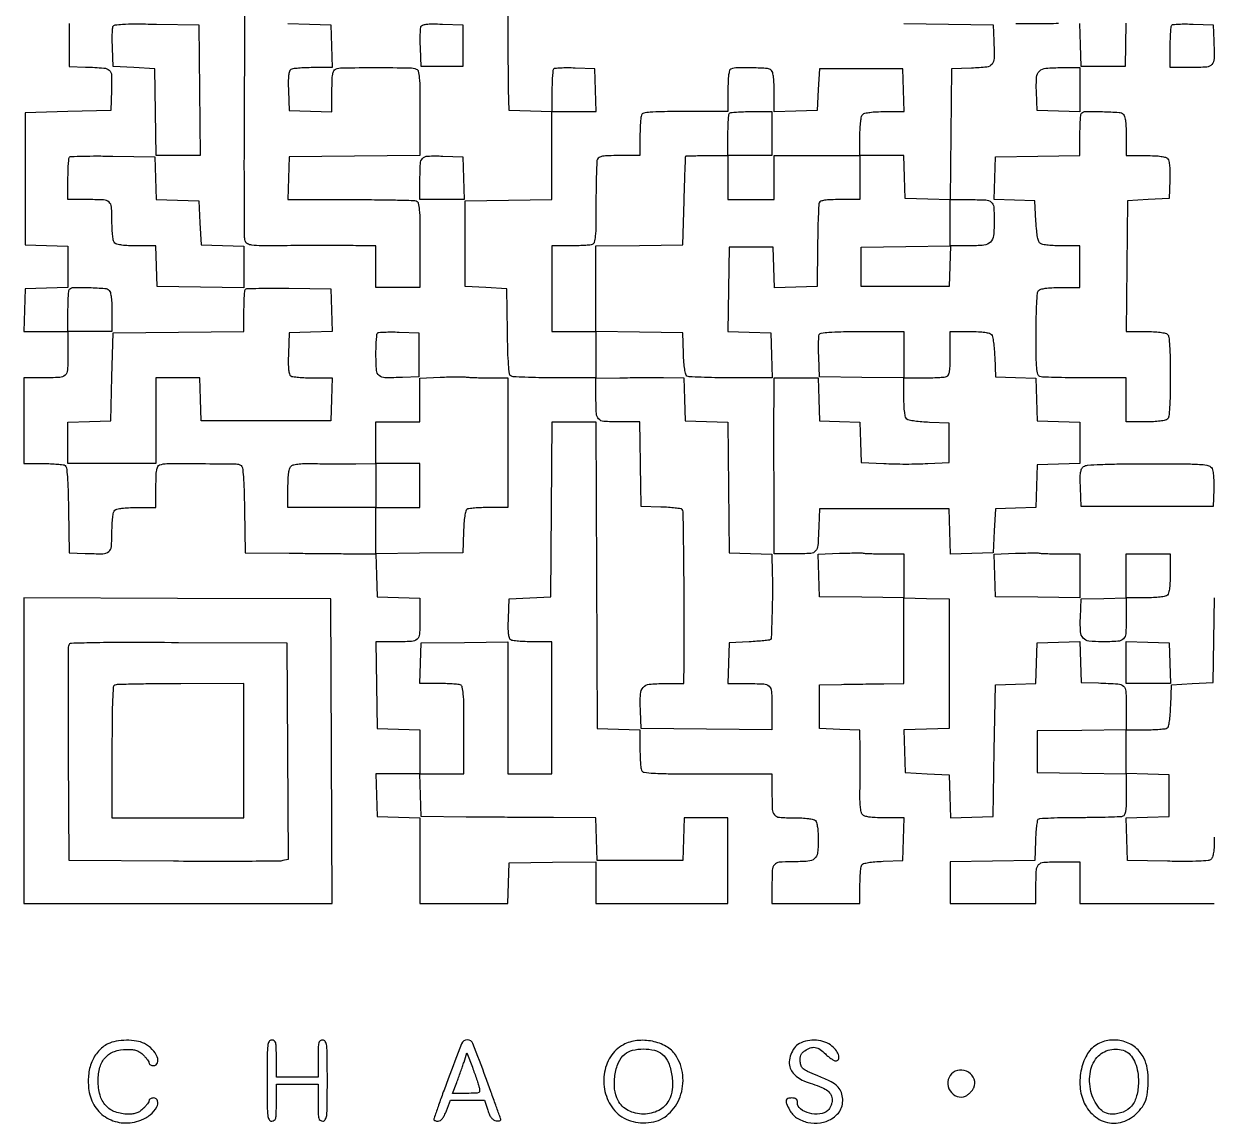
# Model space of a CAD drawing. Extents: x 156 to 936, y 95 to 969.
# Drawn here: x 156 to 670, y 95 to 570 of the extents above; entities that cross this region are included whole.
import ezdxf

# ---------------------------------------------------------------- set-up
doc = ezdxf.new("R2010")
doc.units = 0

msp = doc.modelspace()

# ---------------------------------------------------------------- linework, layer by layer
for points in [[(270, 570.075052), (279.25, 569.787526), (288.5, 569.5), (288.787526, 560.25), (289.075052, 551), (280.787526, 550.984687, 0.009129), (277.519034, 550.918962, 0.01216), (274.554613, 550.732898, 0.009485), (272.106611, 550.472502, 0.110544), (271.206902, 550.149034, 0.187221), (270.610638, 549.340297, 0.039341), (270.278749, 547.5815, 0.027159), (270.135766, 544.914541, 0.008519), (270.206902, 540.914347), (270.5, 532.5), (279.75, 532.212474), (289, 531.924948), (289, 540.855485, -0.006687), (289.062877, 545.556376, -0.034414), (289.311272, 548.148072, -0.069706), (289.782488, 549.652499, -0.192751), (290.581787, 550.393011, -0.089988), (293.432952, 550.932228, -0.001855), (308, 550.986276, -0.001855), (322.567048, 550.932228, -0.089988), (325.418213, 550.393011, -0.248983), (326.288418, 549.393493, -0.03631), (326.720225, 546.642912, -0.01831), (326.948918, 541.729729, -0.002475), (327, 531.408585), (327, 513.031147), (298.75, 512.765573), (270.5, 512.5), (270.212474, 503.25), (269.924948, 494), (296.880687, 494, -0.002102), (307.326008, 493.956087, -0.003215), (316.382827, 493.821697, -0.001138), (324.185141, 493.637981, -0.085354), (325.418213, 493.393011, -0.24904), (326.288503, 492.393178, -0.036273), (326.72025, 489.640441, -0.018295), (326.948927, 484.723448, -0.002472), (327, 474.393011), (327, 456), (317.5, 456), (308, 456), (308, 465), (308, 474), (299.25, 474.095314, 0.002094), (294.629402, 474.12629, 0.00059), (287.420897, 474.135923, 0.000594), (279.272779, 474.127519, 0.000627), (271.267948, 474.099713, -0.001525), (258.52804, 474.078343, -0.026794), (254.40563, 474.305089, -0.106393), (252.457316, 474.951847, -0.202813), (251.491353, 476.254399, -0.058004), (251.274464, 478.023028, -0.000366), (251.188019, 493.996605, -0.001483), (251.156704, 512.255818, -0.000945), (251.223405, 533.5), (251.5, 588.5)], [(535.925523, 570.043446), (555.212762, 569.771723), (574.5, 569.5), (574.800912, 562.520917, -0.012477), (574.937542, 554.988791, -0.170867), (574.02491, 552.45151, -0.198326), (571.777845, 551.237089, -0.017722), (565.240685, 550.788797), (556.5, 550.5), (556.234427, 522.25), (555.968853, 494), (563.902639, 494, -0.010695), (571.318244, 493.84136, -0.161525), (573.695809, 492.938117, -0.205743), (574.776, 490.871488, -0.018954), (575, 484.96444, -0.023894), (574.686864, 478.415575, -0.174987), (573.365792, 475.624127, -0.173797), (570.56117, 474.310105, -0.023502), (563.967504, 474), (556.077866, 474), (555.788933, 465.25), (555.5, 456.5), (536.5, 456.5), (517.5, 456.5), (517.5, 465), (517.5, 473.5), (536.75, 473.771593), (556, 474.043186), (556, 483.985381), (556, 493.927576), (546.25, 494.213788), (536.5, 494.5), (536.212474, 503.75), (535.924948, 513), (526.462474, 513), (517, 513), (517, 503.5), (517, 494), (508.468615, 494, 0.008073), (504.334711, 493.933246, 0.029453), (501.723319, 493.694469, 0.046863), (500.088486, 493.287927, 0.220209), (499.411707, 492.630507, 0.08036), (499.195468, 491.595863, 0.001837), (498.983835, 486.557778, 0.004064), (498.805179, 480.639907, 0.002736), (498.693091, 473.880507), (498.5, 456.5), (489.289473, 456.212997), (480.078945, 455.925993), (479.789473, 464.712997), (479.5, 473.5), (470, 473.5), (460.5, 473.5), (460.227588, 455.287822), (459.955175, 437.075645), (469.227588, 436.787822), (478.5, 436.5), (478.786212, 426.75), (479.072424, 417), (461.286212, 417.015313, -0.004021), (454.382648, 417.076778, -0.006064), (448.369879, 417.251635, -0.002667), (443.259022, 417.489635, -0.129284), (442.292098, 417.798312, -0.195149), (441.75425, 418.552989, -0.020215), (441.326695, 420.737125, -0.020298), (440.991711, 423.707636, -0.009786), (440.792098, 427.532999), (440.5, 436.5), (421.75, 436.772065), (403, 437.044131), (403, 426.926262), (403, 416.808392), (413.25, 417.01945, -0.002339), (417.808897, 417.09199, -0.001545), (423.048352, 417.134653, -0.001555), (428.142118, 417.144549, -0.003015), (432.212474, 417.115253), (440.924948, 417), (441.212474, 407.75), (441.5, 398.5), (450.73449, 398.212679), (459.96898, 397.925359), (460.23449, 369.712679), (460.5, 341.5), (469.75, 341.212474), (479, 340.924948), (479.144302, 332.712474, -0.006315), (479.188665, 323.732395, -0.005312), (479.014449, 314.220618, -0.001272), (478.72361, 304.985385, -0.182303), (478.313171, 304, -0.174973), (477.890326, 303.785719, -0.003412), (475.433514, 303.5, -0.007763), (472.52849, 303.227803, -0.005075), (469.171191, 303), (460.5, 302.5), (460.211067, 293.75), (459.922134, 285), (467.87928, 285, -0.011684), (475.421865, 284.823722, -0.180874), (477.764981, 283.820304, -0.191063), (478.809395, 281.547392, -0.01329), (479, 274.377438), (479, 264.968853), (450.75, 265.234427), (422.5, 265.5), (422.20816, 273.237562, -0.018844), (422.208052, 280.460565, -0.172387), (423.352754, 283.33413, -0.190869), (425.994172, 284.686158, -0.023977), (432.535184, 285), (441, 285), (441.061264, 293.75, 0.002369), (441.112289, 316.285203, 0.002586), (440.944984, 338.170543, 0.000315), (440.66333, 359.116618, 0.195257), (440.20973, 360.19027, 0.163565), (439.610981, 360.487769, 0.006786), (437.205333, 360.785917, 0.01115), (434.301404, 361.04048, 0.007624), (430.994391, 361.205609), (422.5, 361.5), (422.356392, 371, -0.000218), (422.293669, 375.272687, -0.000136), (422.223716, 380.279688, -0.000137), (422.157451, 385.215497, -0.000248), (422.106392, 389.25), (422, 398), (413.106989, 398, -0.014768), (406.349521, 398.199638, -0.195511), (404.14255, 399.252746, -0.175208), (403.170753, 401.599988, -0.01141), (403, 409.081787), (403, 417), (385.25, 417.015313, -0.00409), (378.359008, 417.077624, -0.006156), (372.353735, 417.255038, -0.002746), (367.253193, 417.496678, -0.128991), (366.273353, 417.809897, -0.224357), (365.657029, 418.785498, -0.01105), (365.267063, 422.675066, -0.012194), (364.964479, 428.331725, -0.003561), (364.773353, 437.044584), (364.5, 455.5), (355.5, 456), (346.5, 456.5), (346.5, 475), (346.5, 493.5), (365.25, 493.772065), (384, 494.044131), (384, 512.984539), (384, 531.924948), (374.75, 532.212474), (365.5, 532.5), (365.301866, 541.5, -0.002548), (365.221966, 546.223293, -0.00074), (365.146698, 553.504456, -0.000744), (365.086266, 561.706337, -0.000796), (365.051866, 569.727935), (365, 588.955869)], [(175.5, 570), (175.5, 551.5), (182.5, 551.245668, -0.008693), (190.54987, 550.812948, -0.165246), (192.839465, 549.84864, -0.207486), (193.810624, 547.761311, -0.014846), (193.788514, 541.221282), (193.5, 532.5), (175, 532), (156.5, 531.5), (156.5, 503), (156.5, 474.5), (165.75, 474.212474), (175, 473.924948), (175, 465), (175, 456.075052), (165.75, 455.787526), (156.5, 455.5), (156.212474, 446.25), (155.924948, 437), (165.462474, 437), (175, 437), (175, 427.606989, -0.013298), (174.809647, 420.45107, -0.19079), (173.767356, 418.179831, -0.18106), (171.429085, 417.176663, -0.011759), (163.918213, 417), (156, 417), (156, 398.5), (156, 380), (164.25, 379.984687, -0.008719), (167.499351, 379.921988, -0.011731), (170.43689, 379.744962, -0.008919), (172.86414, 379.497773, -0.112125), (173.726647, 379.190103, -0.224357), (174.342971, 378.214502, -0.01105), (174.732937, 374.324934, -0.012194), (175.035521, 368.668275, -0.003561), (175.226647, 359.955416), (175.5, 341.5), (182.479083, 341.199088, 0.01198), (190.052593, 341.054179, 0.16774), (192.58698, 341.942745, 0.208391), (193.754158, 344.129415, 0.019851), (194, 350.319052, -0.011122), (194.078287, 353.838136, -0.020356), (194.322455, 356.697258, -0.021112), (194.689713, 358.86117, -0.144765), (195.2, 359.8, -0.144849), (196.139671, 360.310542, -0.021091), (198.306878, 360.677711, -0.020332), (201.171507, 360.92177, -0.011084), (204.7, 361), (213, 361), (213, 369.893011, -0.00673), (213.062976, 374.571713, -0.034532), (213.311531, 377.154102, -0.06988), (213.782907, 378.653872, -0.192406), (214.581787, 379.393011, -0.091011), (217.754359, 379.986352, -0.002285), (232.486505, 379.968608, -0.001615), (247.565733, 379.832826, -0.139323), (249.726647, 379.190103, -0.224357), (250.342971, 378.214502, -0.01105), (250.732937, 374.324934, -0.012194), (251.035521, 368.668275, -0.003561), (251.226647, 359.955416), (251.5, 341.5), (270.5, 341.293811, 0.000259), (278.449913, 341.211661, 0.000238), (286.624914, 341.135321, 0.000238), (293.914543, 341.074194, 0.000788), (298.712474, 341.043811), (307.924948, 341), (308.212474, 331.75), (308.5, 322.5), (317.75, 322.212474), (327, 321.924948), (327, 313.069463, -0.014911), (326.799303, 306.341017, -0.196101), (325.74396, 304.139032, -0.17455), (323.393009, 303.170009, -0.011337), (315.896147, 303), (307.955869, 303), (308.227935, 284.25), (308.5, 265.5), (317.75, 265.212474), (327, 264.924948), (327, 255.462474), (327, 246), (317.462474, 246), (307.924948, 246), (308.212474, 236.75), (308.5, 227.5), (317.75, 227.212474), (327, 226.924948), (327, 208.462474), (327, 190), (345.961067, 190), (364.922134, 190), (365.211067, 198.75), (365.5, 207.5), (384.25, 207.772065), (403, 208.044131), (403, 199.022065), (403, 190), (431.5, 190), (460, 190), (460, 208.5), (460, 227), (450.537526, 227), (441.075052, 227), (440.787526, 217.75), (440.5, 208.5), (422, 208.5), (403.5, 208.5), (403.212474, 217.75), (402.924948, 227), (384.712474, 227.083489, -0.000328), (376.333524, 227.127404, -0.000183), (366.121789, 227.191366, -0.000182), (355.787817, 227.263638, -0.000295), (347, 227.333489), (327.5, 227.5), (327.212474, 236.75), (326.924948, 246), (336.462474, 246), (346, 246), (346, 264.893011, 0.002389), (345.949213, 275.521809, 0.017848), (345.721037, 280.561114, 0.035117), (345.291215, 283.38321, 0.25083), (344.418213, 284.393011, 0.068547), (343.399179, 284.631103, 0.007275), (340.963664, 284.821697, 0.008871), (338.042055, 284.955617, 0.007016), (334.87928, 285), (326.922134, 285), (327.211067, 293.75), (327.5, 302.5), (346.25, 302.772065), (365, 303.044131), (365, 274.522065), (365, 246), (374.5, 246), (384, 246), (384, 274.5), (384, 303), (375.75, 303.015313, -0.00917), (372.495888, 303.081041, -0.012203), (369.54359, 303.267102, -0.00954), (367.105717, 303.527533, -0.110402), (366.206902, 303.850966, -0.187221), (365.610638, 304.659703, -0.039341), (365.278749, 306.4185, -0.027159), (365.135766, 309.085459, -0.008519), (365.206902, 313.085653), (365.5, 321.5), (374.5, 322), (383.5, 322.5), (383.762025, 360.25), (384.02405, 398), (393.504887, 398), (402.985724, 398), (403.242862, 331.75), (403.5, 265.5), (412.75, 265.212474), (422, 264.924948), (422, 257.044262, 0.007082), (422.044388, 253.910777, 0.008933), (422.178303, 251.013877, 0.007357), (422.368953, 248.59865, 0.068336), (422.606989, 247.581787, 0.273), (423.7558, 246.66906, 0.020733), (427.864913, 246.269618, 0.01238), (435.102837, 246.047441, 0.001482), (451.106989, 246), (479, 246), (479, 238.081787, 0.010953), (479.162848, 230.648419, 0.166521), (480.090212, 228.284311, 0.202126), (482.206021, 227.214653, 0.017303), (488.406989, 227, -0.0113), (491.882657, 226.921443, -0.02047), (494.716356, 226.676767, -0.021205), (496.865077, 226.309096, -0.144372), (497.8, 225.8, -0.139981), (498.295072, 224.909176, -0.02207), (498.66741, 222.919086, -0.021675), (498.918268, 220.353858, -0.013535), (499, 217.335184, -0.029605), (498.670127, 211.768886, -0.19313), (497.352901, 209.35743, -0.155932), (494.56222, 208.243085, -0.017636), (487.67273, 208, 0.020074), (482.070467, 207.774991, 0.203735), (480.050891, 206.717784, 0.161458), (479.161541, 204.400254, 0.011567), (479, 197.418213), (479, 190), (498, 190), (517, 190), (517.015313, 197.75, -0.009121), (517.07711, 200.806269, -0.012155), (517.251296, 203.57771, -0.009471), (517.494844, 205.866303, -0.110752), (517.797157, 206.706033, -0.192561), (518.533237, 207.236162, -0.02067), (520.63313, 207.666992, -0.020911), (523.460658, 208.005667, -0.010674), (527.031844, 208.206033), (535.5, 208.5), (535.787526, 217.75), (536.075052, 227), (527.659971, 227, -0.009135), (523.60066, 227.074169, -0.028375), (520.875839, 227.329063, -0.042244), (519.047798, 227.765672, -0.140714), (518.037911, 228.45432, -0.126387), (517.52022, 229.550314, -0.022534), (517.190654, 231.810691, -0.020111), (517.009795, 234.846517, -0.009979), (517.012373, 238.70432, 0.002482), (517.074998, 242.702559, 0.001467), (517.112049, 247.475145, 0.001468), (517.121067, 252.239701, 0.00252), (517.096907, 256.211067), (517, 264.922134), (508.25, 265.211067), (499.5, 265.5), (499.5, 275), (499.5, 284.5), (509, 284.643608, -0.000218), (513.272687, 284.706331, -0.000136), (518.279688, 284.776284, -0.000137), (523.215497, 284.842549, -0.000248), (527.25, 284.893608), (536, 285), (536, 303.536212), (536, 322.072424), (545.75, 321.786212), (555.5, 321.5), (555.5, 293.5), (555.5, 265.5), (545.712959, 265.213341), (535.925919, 264.926682), (536.212959, 255.713341), (536.5, 246.5), (546, 246), (555.5, 245.5), (555.788016, 236.212977), (556.076031, 226.925954), (565.288016, 227.212977), (574.5, 227.5), (575, 256), (575.5, 284.5), (584.211627, 284.788373), (592.923254, 285.076746), (593.211627, 293.788373), (593.5, 302.5), (602.710527, 302.787003), (611.921055, 303.074007), (612.210527, 294.287003), (612.5, 285.5), (620, 285.24697, -0.00864), (628.396618, 284.818338, -0.167019), (630.764501, 283.819259, -0.199542), (631.812001, 281.632015, -0.013182), (632, 274.502541), (632, 265.043186), (612.75, 264.771593), (593.5, 264.5), (593.5, 255.5), (593.5, 246.5), (612.75, 246.228407), (632, 245.956814), (632, 237.085396, -0.007083), (631.935807, 232.554361, -0.032145), (631.691749, 229.926298, -0.059769), (631.248024, 228.361207, -0.204983), (630.506166, 227.64074, -0.081706), (629.391267, 227.410838, -0.002225), (624.40274, 227.231881, -0.004554), (618.519883, 227.100667, -0.0031), (611.826267, 227.053852, 0.004215), (605.182972, 226.992569, 0.006566), (599.460743, 226.816346, 0.002406), (594.566797, 226.577675, 0.185033), (593.864492, 226.264492, 0.161389), (593.545252, 225.628768, 0.007609), (593.230169, 223.221419, 0.011873), (592.963526, 220.305251, 0.008199), (592.794391, 216.994391), (592.5, 208.5), (574.25, 208.227441), (556, 207.954883), (556, 198.977441), (556, 190), (574.5, 190), (593, 190), (593, 197.418213, -0.01257), (593.178205, 204.50542, -0.179949), (594.159562, 206.785965, -0.190034), (596.370658, 207.807402, -0.014293), (603.106989, 208), (612, 208), (612, 199), (612, 190), (641, 190), (670, 190)], [(602.711709, 569.993861, -0.001589), (598.518206, 569.951737, -0.000932), (593.499775, 569.926629, -0.000932), (588.481268, 569.920232, -0.001589), (584.287526, 569.936029)], [(670, 218.622445, -0.009512), (669.925259, 214.694117, -0.026507), (669.674557, 211.948271, -0.036628), (669.259343, 210.067419, -0.14796), (668.618471, 209.098322, -0.151969), (667.323087, 208.56419, -0.010742), (663.372241, 208.295194, -0.01151), (657.824314, 208.16492, -0.00406), (649.868471, 208.225877), (632.5, 208.5), (632.212977, 217.711984), (631.925954, 226.923969), (641.212977, 227.211984), (650.5, 227.5), (650.5, 236.5), (650.5, 245.5), (641.25, 245.787526), (632, 246.075052), (632, 255.537526), (632, 265), (640.25, 265.015313, 0.008591), (643.498009, 265.077158, 0.011595), (646.431384, 265.251635, 0.008743), (648.855762, 265.495093, 0.112618), (649.707902, 265.798312, 0.195149), (650.24575, 266.552989, 0.020215), (650.673305, 268.737125, 0.020298), (651.008289, 271.707636, 0.009786), (651.207902, 275.532999), (651.5, 284.5), (660.5, 285), (669.5, 285.5), (669.772559, 303.75), (670.045117, 322)]]:
    msp.add_lwpolyline(points, format="xyb")
for points in [[(231.765573, 541.25), (232.031147, 513), (222.537639, 513), (213.044131, 513), (212.772065, 531.75), (212.5, 550.5), (203.5, 551), (194.5, 551.5), (194.205027, 559.411609, -0.006678), (194.130183, 562.541021, -0.008767), (194.150121, 565.398988, -0.006722), (194.240504, 567.779383, -0.078916), (194.432332, 568.684256, -0.271496), (195.329852, 569.401442, -0.021534), (198.482268, 569.72062, -0.015363), (203.664758, 569.861208, -0.002829), (213.227305, 569.772646), (231.5, 569.5)], [(345.5, 560.5), (345.5, 551.5), (336.5, 551.5), (327.5, 551.5), (327.205027, 559.411609, -0.006757), (327.130652, 562.542211, -0.008847), (327.151984, 565.403842, -0.006825), (327.2445, 567.787219, -0.078651), (327.438673, 568.700781, -0.222283), (328.127059, 569.364206, -0.05328), (329.715903, 569.724548, -0.030281), (332.338027, 569.871594, -0.007113), (336.733647, 569.789171), (345.5, 569.5)], [(669.800912, 562.520917, -0.012322), (669.941866, 554.88044, -0.176722), (669.009281, 552.372662, -0.202101), (666.732324, 551.227183, -0.01682), (659.980948, 551), (651, 551), (651, 559.833333, -0.007416), (651.050964, 563.269043, -0.010972), (651.206402, 566.278277, -0.006396), (651.422807, 568.77838, -0.173269), (651.702644, 569.369311, -0.179987), (652.290922, 569.638564, -0.007016), (654.709672, 569.781547, -0.011703), (657.626528, 569.84459, -0.007913), (660.952644, 569.785977), (669.5, 569.5)], [(461.25, 550.337719, 0.236055), (460.668333, 549.679382, 0.032039), (460.299188, 547.819848, 0.024717), (460.067874, 545.021966, 0.008266), (460, 540.916667), (460, 532), (441.606989, 532, 0.002472), (431.276552, 531.948927, 0.018295), (426.359559, 531.72025, 0.036273), (423.606822, 531.288503, 0.24904), (422.606989, 530.418213, 0.06844), (422.368926, 529.400281, 0.007317), (422.178303, 526.9751, 0.008902), (422.044385, 524.066073, 0.00705), (422, 520.918213), (422, 513), (413.106989, 513, 0.00673), (408.428287, 512.937024, 0.034532), (405.845898, 512.688469, 0.06988), (404.346128, 512.217093, 0.192406), (403.606989, 511.418213, 0.081332), (403.364262, 510.245528, 0.00242), (403.178303, 505.215903, 0.004765), (403.044051, 499.272999, 0.003264), (403, 492.525201, -0.002672), (402.948251, 482.840136, -0.019343), (402.718391, 478.18787, -0.038952), (402.282401, 475.584226, -0.244878), (401.418213, 474.606989, -0.06844), (400.400281, 474.368926, -0.007317), (397.9751, 474.178303, -0.008902), (395.066073, 474.044385, -0.00705), (391.918213, 474), (384, 474), (384, 455.5), (384, 437), (393.5, 437), (403, 437), (403, 455.477935), (403, 473.955869), (421.75, 474.227935), (440.5, 474.5), (441.055984, 493.5, -0.000919), (441.283114, 500.802625, -0.001503), (441.50564, 506.992187, -0.000154), (441.722795, 512.521939, -0.15636), (441.805984, 512.75, -0.223635), (442.005933, 512.851767, -0.000894), (444.586758, 512.926563, -0.004196), (447.535681, 512.981986, -0.0026), (451, 513), (460, 513), (460, 503.5), (460, 494), (470, 494), (480, 494), (480, 503.5), (480, 513), (498.5, 513), (517, 513), (517, 521.3, -0.011084), (517.07823, 524.828493, -0.020332), (517.322289, 527.693122, -0.021091), (517.689458, 529.860329, -0.144849), (518.2, 530.8, -0.145015), (519.141321, 531.311042, -0.021051), (521.315021, 531.678036, -0.020283), (524.190499, 531.921884, -0.01101), (527.737526, 532), (536.075052, 532), (535.787526, 541.25), (535.5, 550.5), (517.5, 550.5), (499.5, 550.5), (499, 541.5), (498.5, 532.5), (489.25, 532.212474), (480, 531.924948), (480, 540.262474, 0.01101), (479.921884, 543.809501, 0.020283), (479.678036, 546.684979, 0.021051), (479.311042, 548.858679, 0.145015), (478.8, 549.8, 0.181731), (477.044002, 550.596555, 0.008923), (470.570872, 550.91059, 0.012563), (464.224413, 550.945534, 0.091229)], [(384.702644, 550.369311, 0.173269), (384.422807, 549.77838, 0.006396), (384.206402, 547.278277, 0.010972), (384.050964, 544.269043, 0.007416), (384, 540.833333), (384, 532), (393.537526, 532), (403.075052, 532), (402.787526, 541.25), (402.5, 550.5), (393.952644, 550.785977, 0.007913), (390.626528, 550.84459, 0.011703), (387.709672, 550.781547, 0.007016), (385.290922, 550.638564, 0.179987)], [(612, 541.462474), (612, 531.924948), (602.75, 532.212474), (593.5, 532.5), (593.203802, 540.479635, -0.024754), (593.2824, 546.820328, -0.188489), (594.515788, 549.478047, -0.172538), (597.288424, 550.722818, -0.02007), (604.19113, 551), (612, 551)], [(479, 522.5), (479, 513), (469.5, 513), (460, 513), (460, 521.833333, -0.007039), (460.048334, 525.266524, -0.010477), (460.195833, 528.267708, -0.005871), (460.400808, 530.76784, -0.174709), (460.666667, 531.333333, -0.174709), (461.23216, 531.599192, -0.005871), (463.732292, 531.804167, -0.010477), (466.733476, 531.951666, -0.007039), (470.166667, 532), (479, 532)], [(630.8, 530.8, -0.144849), (631.310542, 529.860329, -0.021091), (631.677711, 527.693122, -0.020332), (631.92177, 524.828493, -0.011084), (632, 521.3), (632, 513), (640.377555, 513, -0.009406), (644.342652, 512.9254, -0.027148), (647.078343, 512.673265, -0.03848), (648.939147, 512.251072, -0.145524), (649.921326, 511.594796, -0.126804), (650.405224, 510.568167, -0.023545), (650.701133, 508.485252, -0.021342), (650.842502, 505.735348, -0.01153), (650.793771, 502.344796), (650.5, 494.5), (641.5, 494), (632.5, 493.5), (632.234427, 465.25), (631.968853, 437), (640.284427, 437, -0.011053), (643.820611, 436.921818, -0.020312), (646.689743, 436.677846, -0.021074), (648.859644, 436.31075, -0.144918), (649.8, 435.8, -0.169764), (650.377171, 434.602345, -0.01182), (650.714912, 430.822588, -0.012304), (650.935516, 425.428325, -0.004067), (651, 417.5, -0.004067), (650.935516, 409.571675, -0.012304), (650.714912, 404.177412, -0.01182), (650.377171, 400.397655, -0.169764), (649.8, 399.2, -0.144849), (648.860329, 398.689458, -0.021091), (646.693122, 398.322289, -0.020332), (643.828493, 398.07823, -0.011084), (640.3, 398), (632, 398), (632, 407.5), (632, 417), (614.081787, 417, -0.003083), (607.103859, 417.04302, -0.004533), (600.973064, 417.174211, -0.002202), (595.772716, 417.355591, -0.081968), (594.61809, 417.593058, -0.249867), (593.776175, 418.56334, -0.035167), (593.354008, 421.270994, -0.018507), (593.127687, 426.046433, -0.002678), (593.079045, 435.792097, -0.004474), (593.149294, 443.334303, -0.009781), (593.367812, 449.108955, -0.006921), (593.682627, 453.521389, -0.153093), (594.165187, 454.699038, -0.15625), (595.086546, 455.287106, -0.030355), (597.045807, 455.678957, -0.024274), (599.826853, 455.924787, -0.009907), (603.622445, 456), (612, 456), (612, 465), (612, 474), (604.25, 474.015313, -0.011197), (601.172568, 474.090323, -0.014181), (598.335938, 474.303824, -0.012226), (595.992877, 474.605231, -0.102852), (595, 474.975975, -0.163338), (594.26927, 475.871102, -0.039565), (593.730792, 477.731653, -0.027446), (593.31272, 480.540551, -0.009013), (593, 484.710662), (592.5, 493.5), (583.712997, 493.789473), (574.925993, 494.078945), (575.212997, 503.289473), (575.5, 512.5), (593.75, 512.772559), (612, 513.045117), (612, 521.855892, -0.007057), (612.048335, 525.280434, -0.0105), (612.195833, 528.274335, -0.005896), (612.400825, 530.768071, -0.174641), (612.666667, 531.333333, -0.198122), (614.482791, 532.088833, -0.008111), (621.70607, 531.993615, -0.008491), (628.897038, 531.659831, -0.182495)], [(212.787036, 503.287036), (213.074071, 494.074071), (222.287036, 493.787036), (231.5, 493.5), (232, 484), (232.5, 474.5), (241.75, 474.212474), (251, 473.924948), (251, 464.940409), (251, 455.955869), (232.25, 456.227935), (213.5, 456.5), (213.211067, 465.25), (212.922134, 474), (204.661067, 474, -0.011162), (201.1518, 474.078348, -0.020382), (198.298426, 474.32263, -0.021133), (196.13795, 474.68998, -0.144676), (195.2, 475.2, -0.144372), (194.690904, 476.134923, -0.021205), (194.323233, 478.283644, -0.02047), (194.078557, 481.117343, -0.0113), (194, 484.593011, 0.017303), (193.785347, 490.793979, 0.202126), (192.715689, 492.909788, 0.166521), (190.351581, 493.837152, 0.010953), (182.918213, 494), (175, 494), (175, 502.833333, -0.007268), (175.049929, 506.268052, -0.010778), (175.202246, 509.274121, -0.006189), (175.414153, 511.774183, -0.173835), (175.688496, 512.355163, -0.19128), (176.321579, 512.628369, -0.001798), (181.480314, 512.761564, -0.0057), (187.465536, 512.826322, -0.003617), (194.438496, 512.77183), (212.5, 512.5)], [(345.787526, 503.25), (346.075052, 494), (336.537526, 494), (327, 494), (327, 501.918213, -0.010963), (327.165664, 509.472899, -0.175128), (328.124796, 511.802332, -0.203843), (330.29455, 512.800818, -0.015597), (336.87125, 512.787164), (345.5, 512.5)], [(192.8, 454.8, -0.144849), (193.310542, 453.860329, -0.021091), (193.677711, 451.693122, -0.020332), (193.92177, 448.828493, -0.011084), (194, 445.3), (194, 437), (184.5, 437), (175, 437), (175, 445.833333, -0.007039), (175.048334, 449.266524, -0.010477), (175.195833, 452.267708, -0.005871), (175.400808, 454.76784, -0.174709), (175.666667, 455.333333, -0.197627), (177.45253, 456.078242, -0.009016), (184.204595, 455.989878, -0.00945), (190.92503, 455.653458, -0.181061)], [(288.787023, 446.288016), (289.074046, 437.076031), (279.787023, 436.788016), (270.5, 436.5), (270.208654, 427.58457, 0.007874), (270.136581, 423.325344, 0.025891), (270.278743, 420.518036, 0.03736), (270.608404, 418.675579, 0.190691), (271.208654, 417.849883, 0.110589), (272.107413, 417.52683, 0.009469), (274.555128, 417.266784, 0.012148), (277.519159, 417.080958, 0.009118), (280.787526, 417.015313), (289.075052, 417), (288.787526, 407.75), (288.5, 398.5), (260.5, 398.5), (232.5, 398.5), (232.212474, 407.75), (231.924948, 417), (222.462474, 417), (213, 417), (213, 398.5), (213, 380), (194, 380), (175, 380), (175, 388.962474), (175, 397.924948), (184.25, 398.212474), (193.5, 398.5), (194, 417.5), (194.5, 436.5), (222.75, 436.765573), (251, 437.031147), (251, 445.848907, -0.006766), (251.046352, 449.274229, -0.010115), (251.187864, 452.264313, -0.005498), (251.384247, 454.760335, -0.175748), (251.639536, 455.306202, -0.191531), (252.231147, 455.561171, -0.001556), (257.411157, 455.692407, -0.005288), (263.401189, 455.762145, -0.003343), (270.389536, 455.722869), (288.5, 455.5)], [(536, 427), (536, 417), (544.418213, 417, 0.006641), (547.757628, 417.044357, 0.008515), (550.828225, 417.178303, 0.006804), (553.386579, 417.368566, 0.069754), (554.418213, 417.606989, 0.196891), (555.222504, 418.364137, 0.067576), (555.691745, 419.926179, 0.033028), (555.938279, 422.632466, 0.006203), (556, 427.606989), (556, 437), (564.377555, 437, -0.009913), (568.171204, 436.92478, -0.024242), (570.952749, 436.679019, -0.030268), (572.913227, 436.287489, -0.156365), (573.833879, 435.700164, -0.126595), (574.271826, 434.772011, -0.012295), (574.682026, 432.299919, -0.014976), (575.015093, 429.281363, -0.011302), (575.206324, 425.950164), (575.5, 417.5), (584.212982, 417.211607), (592.925964, 416.923214), (593.212982, 407.711607), (593.5, 398.5), (602.75, 398.212474), (612, 397.924948), (612, 389), (612, 380.075052), (602.75, 379.787526), (593.5, 379.5), (593.212982, 370.288393), (592.925964, 361.076786), (584.212982, 360.788393), (575.5, 360.5), (575, 351), (574.5, 341.5), (565.286659, 341.212959), (556.073318, 340.925919), (555.786659, 350.712959), (555.5, 360.5), (527.5, 360.5), (499.5, 360.5), (499.24697, 353, -0.008402), (498.823931, 344.634665, -0.161469), (497.852847, 342.255381, -0.203902), (495.721799, 341.197358, -0.014636), (488.980948, 341), (480, 341), (479.960961, 349.75, -0.000511), (479.903029, 366.591557, -0.00042), (479.874676, 384.565597, -0.000356), (479.874288, 400.664228, -0.002328), (479.917499, 408.75), (480, 417), (489.462474, 417), (498.924948, 417), (499.212474, 407.75), (499.5, 398.5), (508.211627, 398.211627), (516.923254, 397.923254), (517.211627, 389.211627), (517.5, 380.5), (527.268085, 380, 0.007925), (531.677833, 379.844307, 0.00486), (536.87867, 379.79375, 0.004872), (542.028549, 379.843928, 0.008655), (546.268085, 380), (555.5, 380.5), (555.5, 389), (555.5, 397.5), (547.049836, 397.793676, -0.011302), (543.718637, 397.984907, -0.014976), (540.700081, 398.317974, -0.012295), (538.227989, 398.728174, -0.126595), (537.299836, 399.166121, -0.156243), (536.712808, 400.085825, -0.030306), (536.321173, 402.042754, -0.024283), (536.075291, 404.818002, -0.009953), (536, 408.599886), (536, 416.954883), (517.75, 417.227441), (499.5, 417.5), (499.206869, 425.916411, -0.006125), (499.131923, 429.23728, -0.008183), (499.150171, 432.252242, -0.006003), (499.236697, 434.764851, -0.080166), (499.425484, 435.666411, -0.270692), (500.298995, 436.36656, -0.018794), (503.557648, 436.724415, -0.014885), (508.770128, 436.943611, -0.003065), (517.968615, 437), (536, 437)], [(326.5, 427), (326.5, 417.5), (319.520917, 417.199088, -0.012237), (311.895358, 417.057107, -0.174635), (309.381795, 417.979302, -0.203616), (308.231347, 420.234987, -0.017475), (308, 426.852385, -0.007432), (308.050965, 430.280791, -0.010993), (308.206402, 433.283873, -0.006419), (308.422822, 435.778593, -0.173208), (308.702644, 436.369311, -0.179987), (309.290922, 436.638564, -0.007016), (311.709672, 436.781547, -0.011703), (314.626528, 436.84459, -0.007913), (317.952644, 436.785977), (326.5, 436.5)], [(357.625, 417), (365, 417), (365, 389), (365, 361), (356.75, 360.984687, 0.008591), (353.501991, 360.922842, 0.011595), (350.568616, 360.748365, 0.008743), (348.144238, 360.504907, 0.112618), (347.292098, 360.201688, 0.195149), (346.75425, 359.447011, 0.020215), (346.326695, 357.262875, 0.020298), (345.991711, 354.292364, 0.009786), (345.792098, 350.467001), (345.5, 341.5), (326.75, 341.227935), (308, 340.955869), (308, 350.977935), (308, 361), (289, 361), (270, 361), (270, 369.377555, -0.009118), (270.074186, 373.44514, -0.028987), (270.330524, 376.151611, -0.043883), (270.773344, 377.96035, -0.13844), (271.47458, 378.978903, -0.125079), (272.589189, 379.508902, -0.024523), (274.802749, 379.834299, -0.020936), (277.814653, 380.000288, -0.00977), (281.72458, 379.975462, 0.003165), (285.717686, 379.89735, 0.001862), (290.492533, 379.851957, 0.001862), (295.264977, 379.842131, 0.00318), (299.25, 379.874114), (308, 380), (308, 389), (308, 398), (317.5, 398), (327, 398), (327, 407.461067), (327, 416.922134), (335.75, 417.288168, -0.004605), (339.310767, 417.404286, -0.00501), (342.774219, 417.450594, -0.004717), (345.740042, 417.432544, -0.024447), (347.375, 417.327101, 0.016438), (348.947269, 417.200395, 0.00391), (351.571875, 417.096086, 0.004017), (354.590625, 417.024023, 0.003958)], [(669.043167, 377.919342, -0.087147), (669.431798, 376.736884, -0.015545), (669.694154, 374.416743, -0.016383), (669.82927, 371.647209, -0.014134), (669.793496, 368.734468), (669.5, 361.5), (641, 361.5), (612.5, 361.5), (612.203802, 369.479635, -0.008023), (612.114387, 373.72554, -0.038118), (612.287113, 376.147701, -0.072024), (612.742463, 377.667007, -0.126782), (613.568862, 378.674011, -0.140511), (615.22316, 379.281965, -0.00751), (620.868331, 379.609561, -0.008402), (629.01802, 379.82268, -0.002425), (641.61473, 379.87925, -0.001283), (658.183641, 379.830759, -0.016462), (664.380719, 379.59259, -0.045958), (667.589786, 379.064221, -0.209059)], [(528.081787, 341), (536, 341), (536, 331.501671), (536, 322.003343), (517.75, 322.251671), (499.5, 322.5), (499.212977, 331.711984), (498.925954, 340.923969), (508.212977, 341.245357, -0.003281), (511.867373, 341.347818, -0.004472), (515.16315, 341.389097, -0.002984), (517.925968, 341.382502, -0.050366), (518.831787, 341.283373, 0.041599), (519.710672, 341.171596, 0.003181), (522.098337, 341.083241, 0.004353), (524.951935, 341.02068, 0.003304)], [(604.081787, 341), (612, 341), (612, 331.501671), (612, 322.003343), (593.75, 322.251671), (575.5, 322.5), (575.212977, 331.711984), (574.925954, 340.923969), (584.212977, 341.245357, -0.003281), (587.867373, 341.347818, -0.004472), (591.16315, 341.389097, -0.002984), (593.925968, 341.382502, -0.050366), (594.831787, 341.283373, 0.041599), (595.710672, 341.171596, 0.003181), (598.098337, 341.083241, 0.004353), (600.951935, 341.02068, 0.003304)], [(651, 332.7, -0.011084), (650.92177, 329.171507, -0.020332), (650.677711, 326.306878, -0.021091), (650.310542, 324.139671, -0.144849), (649.8, 323.2, -0.144849), (648.860329, 322.689458, -0.021091), (646.693122, 322.322289, -0.020332), (643.828493, 322.07823, -0.011084), (640.3, 322), (632, 322), (632, 313.116631, -0.01558), (631.793787, 306.500529, -0.188471), (630.741688, 304.235762, -0.178439), (628.405996, 303.22011, -0.013691), (621.44113, 303.013655, -0.029742), (615.86505, 303.33303, -0.185309), (613.376624, 304.638483, -0.167714), (612.263676, 307.354832, -0.023411), (612.203802, 313.520365), (612.5, 321.5), (622.25, 321.786212), (632, 322.072424), (632, 331.536212), (632, 341), (641.5, 341), (651, 341)], [(269.759875, 255.77153), (270.019749, 209.043061), (267.759875, 208.494001, -0.057675), (266.004934, 208.276836, -0.000538), (252.945088, 208.187752, -0.00181), (237.910959, 208.155786, -0.001169), (220.5, 208.222471), (175.5, 208.5), (175.239372, 254.5, -0.000997), (175.174287, 272.225103, -0.001596), (175.197198, 287.357597, -0.000282), (175.267665, 300.72814, -0.090314), (175.461789, 301.759906, -0.301449), (176.45055, 302.464468, -0.003096), (185.402033, 302.70934, -0.005599), (198.68089, 302.841585, -0.001079), (222.722417, 302.759906), (269.5, 302.5)], [(195.25, 284.337719, 0.286605), (194.579791, 283.416621, 0.006896), (194.265434, 277.906228, 0.008864), (194.055066, 269.647433, 0.001935), (194, 255.416667), (194, 227), (222.5, 227), (251, 227), (251, 256), (251, 285), (223.75, 284.921053, 0.001717), (213.21496, 284.854351, 0.002675), (204.1375, 284.717133, 0.000767), (196.247198, 284.543529, 0.090243)], [(192.218183, 129.336917, 0.099187), (188.147043, 126.205484, 0.082908), (185.282959, 121.554615, 0.074204), (183.869769, 115.739411, 0.057839), (184.034429, 109.229667, 0.110374), (186.652593, 102.288548, 0.118195), (191.928175, 97.324863, 0.116618), (198.942052, 95.251207, 0.105409), (206.427002, 96.418972, 0.077693), (210.506318, 98.754007, 0.092514), (213.397111, 102.108171, 0.206252), (213.712117, 104.719884, 0.332508), (212, 106, 0.0503), (211.234692, 105.922815, 0.070274), (210.5875, 105.692898, 0.090405), (210.152159, 105.353642, 0.184164), (210, 104.954545, -0.130216), (209.853657, 104.40215, -0.023416), (209.278977, 103.49517, -0.023867), (208.485184, 102.470946, -0.01959), (207.545455, 101.454545, -0.04527), (206.162285, 100.301481, -0.061548), (204.723506, 99.549692, -0.057072), (203.061672, 99.135009, -0.032641), (200.995795, 99, -0.085363), (195.42515, 99.95804, -0.125661), (191.320959, 102.709827, -0.116407), (188.83726, 107.273832, -0.06675), (188, 113.517541, -0.068836), (188.798045, 119.286824, -0.116361), (191.154386, 123.533337, -0.124121), (195.032745, 126.105189, -0.084846), (200.267961, 127, -0.02352), (202.7918, 126.881215, -0.057874), (204.604148, 126.495535, -0.068814), (206.087316, 125.75569, -0.046352), (207.545455, 124.545455, -0.01959), (208.485184, 123.529054, -0.023867), (209.278977, 122.50483, -0.023416), (209.853657, 121.59785, -0.130216), (210, 121.045455, 0.184164), (210.152159, 120.646358, 0.090405), (210.5875, 120.307102, 0.070274), (211.234692, 120.077185, 0.0503), (212, 120, 0.318476), (213.655184, 121.173275, 0.186315), (213.576704, 123.713207, 0.094847), (211.379175, 127.006501, 0.079164), (207.988956, 129.505711, 0.080717), (204.645564, 130.599462, 0.041469), (200.237677, 130.918215, 0.041243), (195.768656, 130.50075, 0.070706)], [(261, 113.5, 0.001825), (261.040662, 102.362042, 0.026629), (261.278571, 98.4375, 0.103099), (261.868713, 96.652291, 0.267644), (263, 96, 0.157888), (264.078201, 96.349175, 0.176663), (264.6875, 97.25, 0.055952), (264.948615, 99.198839, 0.005351), (265, 104), (265, 112), (274, 112), (283, 112), (283, 104, 0.005351), (283.051385, 99.198839, 0.055952), (283.3125, 97.25, 0.176663), (283.921799, 96.349175, 0.157888), (285, 96, 0.267644), (286.131287, 96.652291, 0.103099), (286.721429, 98.4375, 0.026629), (286.959338, 102.362042, 0.001825), (287, 113.5, 0.001825), (286.959338, 124.637958, 0.026629), (286.721429, 128.5625, 0.103099), (286.131287, 130.347709, 0.267644), (285, 131, 0.157888), (283.921799, 130.650825, 0.176663), (283.3125, 129.75, 0.055952), (283.051385, 127.801161, 0.005351), (283, 123), (283, 115), (274, 115), (265, 115), (265, 123, 0.005351), (264.948615, 127.801161, 0.055952), (264.6875, 129.75, 0.176663), (264.078201, 130.650825, 0.157888), (263, 131, 0.267644), (261.868713, 130.347709, 0.103099), (261.278571, 128.5625, 0.026629), (261.040662, 124.637958, 0.001825)], [(339.151623, 114.25, 0.001362), (336.792673, 107.775348, 0.002142), (334.80551, 102.2, 0.000529), (333.094077, 97.315921, 0.084652), (332.998633, 96.75, 0.225295), (333.135597, 96.462816, 0.075225), (333.54719, 96.220313, 0.05729), (334.150196, 96.05485, 0.038357), (334.864142, 96, 0.144628), (335.803813, 96.277612, 0.081146), (336.693217, 97.083972, 0.054736), (337.562724, 98.461561, 0.022219), (338.44685, 100.5), (340.165416, 105), (347.499374, 105), (354.833333, 105), (356.244995, 100.75, 0.024606), (357.039327, 98.701373, 0.06578), (357.856835, 97.369373, 0.092414), (358.802744, 96.565085, 0.09408), (359.969084, 96.162004, 0.032707), (360.996109, 96.079929, 0.128292), (361.608337, 96.230294, 0.233401), (361.867116, 96.59572, 0.123559), (361.816992, 97.162004, 0.003223), (361.470182, 98.140545, 0.000071), (359.755086, 102.880401, 0.000161), (357.745474, 108.426154, 0.000109), (355.450044, 114.75, 0.006439), (349.8803, 129.48978, 0.316831), (347.403789, 131.12289, 0.299515), (344.914976, 129.373424, 0.005993)], [(414.847806, 128.982092, 0.131919), (409.28344, 123.815302, 0.108023), (406.529954, 116.150853, 0.103192), (407.170464, 107.736362, 0.110168), (411.133426, 100.500817, 0.069938), (414.217305, 97.846841, 0.066092), (417.971422, 96.084181, 0.062408), (422.253623, 95.294642, 0.051677), (426.889382, 95.506121, 0.149345), (434.389732, 99.086273, 0.121368), (439.347821, 106.533212, 0.11348), (440.471608, 115.865148, 0.11903), (437.361895, 124.570431, 0.121829), (433.347936, 128.297049, 0.078242), (427.34777, 130.485004, 0.075217), (420.711111, 130.772872, 0.095095)], [(490.831022, 129.470477, 0.106943), (488.680903, 127.620201, 0.073089), (487.127153, 124.784287, 0.073104), (486.455261, 121.621887, 0.107087), (486.87879, 118.818806, 0.085593), (488.091811, 116.767792, 0.063124), (490.044071, 114.985723, 0.050294), (492.812534, 113.425254, 0.026733), (496.5, 112.040175, -0.022969), (500.608477, 110.532125, -0.071305), (503.133899, 109.018009, -0.110189), (504.509709, 107.277308, -0.112813), (505, 105.131935, -0.055798), (504.865454, 103.930045, -0.041231), (504.462807, 102.652773, -0.042009), (503.871806, 101.494372, -0.069989), (503.171259, 100.654988, -0.156359), (499.718061, 99.090637, -0.092235), (495.158789, 99.404793, -0.102027), (491.368487, 101.264296, -0.231864), (490, 104.056704, 0.080845), (489.853765, 104.955208, 0.147905), (489.428381, 105.55567, 0.120811), (488.670305, 105.89448, 0.044991), (487.5, 106, 0.073017), (485.81179, 105.752144, 0.281927), (485.13556, 104.995988, 0.145897), (485.289856, 103.594865, 0.019457), (486.566418, 100.871562, 0.130038), (489.667483, 97.447063, 0.092012), (494.482887, 95.451944, 0.087633), (499.917934, 95.264553, 0.102145), (504.774926, 97.004198, 0.063821), (507.208715, 98.952225, 0.084269), (508.81048, 101.292538, 0.086481), (509.524291, 103.981016, 0.071216), (509.360309, 106.948455, 0.078547), (508.385987, 109.58347, 0.09576), (506.691081, 111.588071, 0.059763), (503.742915, 113.430646, 0.014407), (498.453143, 115.73223, -0.009101), (494.352125, 117.465069, -0.066898), (492.543975, 118.577597, -0.128244), (491.638477, 119.81815, -0.069689), (491.193806, 121.66502, -0.040873), (491.169328, 123.25252, -0.08222), (491.454527, 124.468634, -0.088315), (492.098598, 125.472155, -0.053304), (493.166312, 126.403936, -0.065505), (495.532018, 127.636119, -0.126753), (497.641091, 127.841779, -0.112682), (499.753774, 126.999478, -0.045433), (502.153846, 125, 0.02175), (503.406791, 123.851564, 0.025612), (504.690625, 122.88125, 0.0258), (505.840124, 122.185316, 0.123829), (506.576923, 122, 0.277599), (507.699217, 122.67512, 0.187168), (507.879479, 124.200621, 0.096231), (506.854673, 126.353349, 0.058846), (504.923275, 128.411106, 0.087813), (501.904061, 130.157195, 0.068638), (498.195679, 130.955727, 0.067114), (494.324839, 130.727105, 0.076269)], [(619.191858, 128.975602, 0.130479), (614.922111, 124.517266, 0.079451), (612.435166, 117.612952, 0.075334), (612.150588, 109.879626, 0.093478), (614.274925, 103.01262, 0.127083), (619.530628, 97.247886, 0.146635), (626.640233, 95.145239, 0.142439), (633.890846, 97.282237, 0.117764), (639.5, 103.10453, 0.089944), (641.01082, 107.206444, 0.041987), (641.519302, 112.868029, 0.041741), (641.067401, 118.66578, 0.07356), (639.613683, 123.234237, 0.109763), (636.004669, 127.756235, 0.101471), (630.721288, 130.482111, 0.100523), (624.748493, 130.923051, 0.105597)], [(352.578183, 110.544517, -0.057451), (352.779592, 109.017365, -0.295885), (352.348471, 108.328189, -0.103975), (351.131189, 108.044152, -0.005508), (347.123, 108), (341.029184, 108), (342.877515, 112.75, 0.00387), (343.679455, 114.859056, 0.002618), (344.56242, 117.275106, 0.002637), (345.391267, 119.619194, 0.005258), (346.017834, 121.484403), (347.309824, 125.468805), (349.624687, 119.278919, -0.003955), (350.557744, 116.72249, -0.003994), (351.447157, 114.159861, -0.003895), (352.18646, 111.916065, -0.016149)], [(431.594285, 124.92175, -0.121975), (434.281328, 121.277299, -0.062281), (435.797185, 115.760872, -0.060837), (435.928855, 109.843049, -0.094775), (434.483073, 104.967267, -0.156712), (430.115922, 100.624035, -0.118489), (423.5, 99.033877, -0.118489), (416.884078, 100.624035, -0.156712), (412.516927, 104.967267, -0.094744), (411.067252, 109.855085, -0.061241), (411.202977, 115.773351, -0.062696), (412.732705, 121.290225, -0.121177), (415.440227, 124.950393, -0.115607), (418.79599, 126.623594, -0.058595), (423.511506, 127.169633, -0.058565), (428.229578, 126.606619, -0.114739)], [(632.055391, 125.970356, -0.112538), (634.198624, 124.107476, -0.063524), (635.870602, 121.077651, -0.054656), (636.934411, 117.206325, -0.042045), (637.262718, 112.832961, -0.059816), (636.492255, 106.874924, -0.110257), (634.299824, 102.534326, -0.126974), (630.723108, 99.921796, -0.094848), (625.907492, 99, -0.224232), (620.28238, 101.65622, -0.115052), (616.747725, 108.801878, -0.102355), (616.519555, 117.486023, -0.153096), (620.00873, 124.162576, -0.085118), (622.59132, 125.989099, -0.074334), (625.758594, 126.959661, -0.074466), (629.065891, 126.960641, -0.08597)], [(556.571429, 116.428571, 0.178579), (554.971415, 112.957851, 0.16052), (555.915411, 109.096837, 0.169265), (558.911233, 106.687436, 0.194785), (562.555692, 106.843421, 0.054415), (563.58538, 107.455409, 0.035121), (564.63388, 108.36612, 0.035121), (565.544591, 109.41462, 0.054415), (566.156579, 110.444308, 0.194785), (566.312564, 114.088767, 0.169265), (563.903163, 117.084589, 0.16052), (560.042149, 118.028585, 0.178579)]]:
    msp.add_lwpolyline(points, format="xyb", close=True)
msp.add_lwpolyline([(631.771928, 570.212764), (631.5, 551.5), (622, 551.5), (612.5, 551.5), (612.211709, 560.807832), (611.923418, 570.115664)])
for points in [[(308, 370.5), (308, 361), (317.5, 361), (327, 361), (327, 370.5), (327, 380), (317.5, 380), (308, 380)], [(156, 256.007138), (156, 190), (222.50719, 190), (289.014379, 190), (288.75719, 255.75), (288.5, 321.5), (222.25, 321.757138), (156, 322.014276)], [(650.788933, 293.75), (651.077866, 285), (641.538933, 285), (632, 285), (632, 294.037526), (632, 303.075052), (641.25, 302.787526), (650.5, 302.5)]]:
    msp.add_lwpolyline(points, close=True)

doc.saveas('drawing.dxf')
